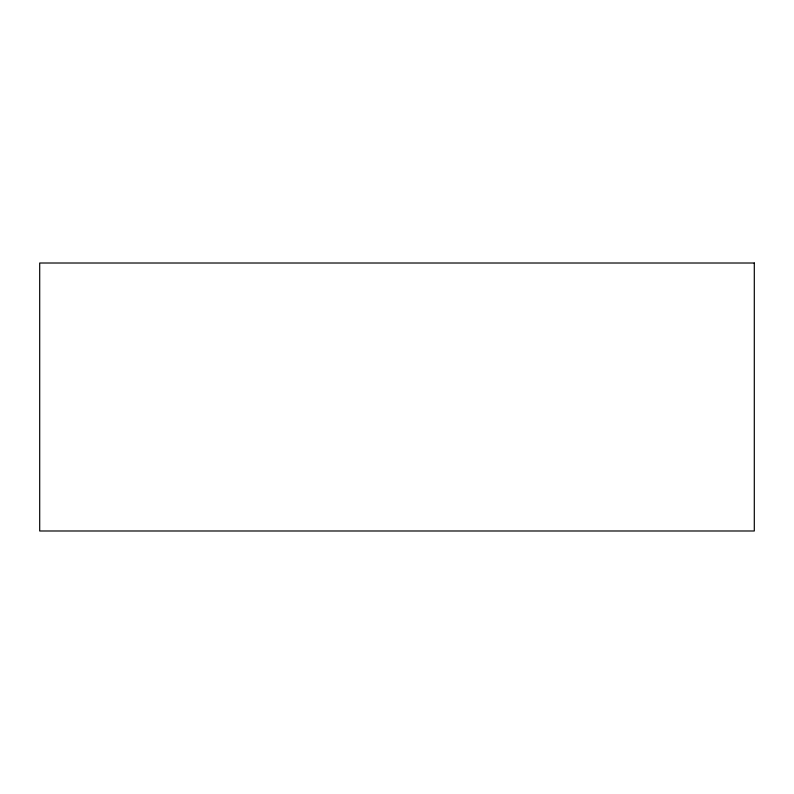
<?xml version="1.0" encoding="UTF-8"?>
<svg xmlns="http://www.w3.org/2000/svg" width="794" height="794" viewBox="0 0 794 794"><rect width="100%" height="100%" fill="white"/><g stroke="black" fill="none" stroke-linecap="round" stroke-linejoin="round"><path stroke-width="1.19" d="M754.3 263.012L39.7 263.012L39.7 530.988L754.3 530.988L754.3 263.012"/></g></svg>
